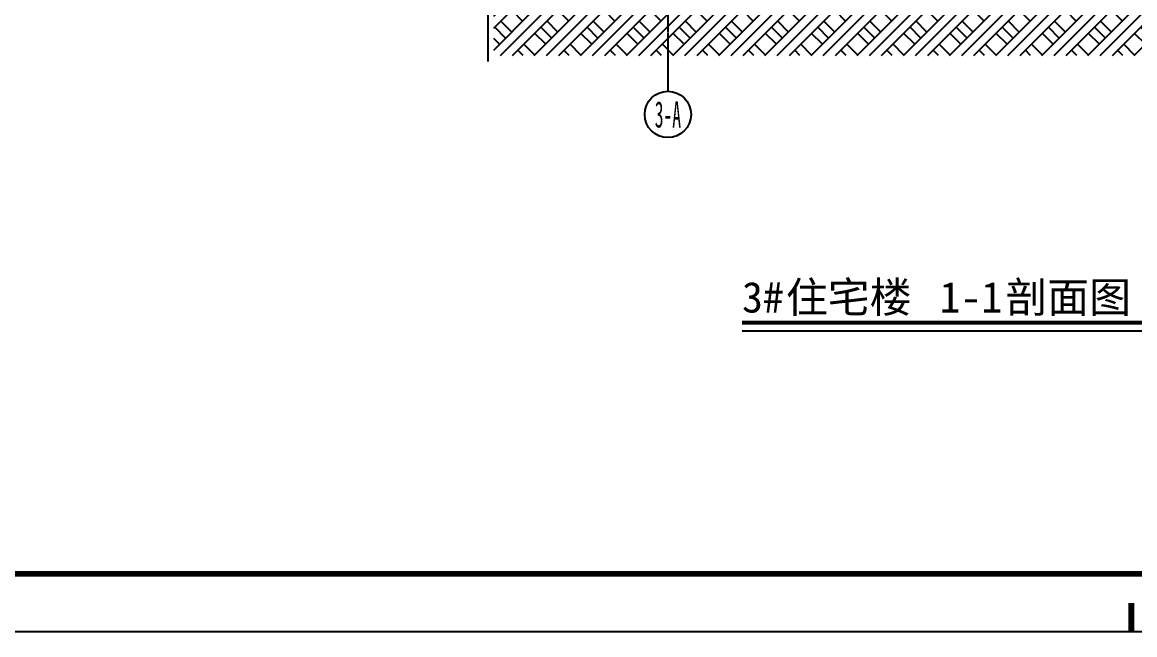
# Model space of a CAD drawing. Extents: x 646072 to 1012572, y -46617 to 16093.
# Drawn here: x 951366 to 970530, y -46617 to -36060 of the extents above; entities that cross this region are included whole.
import ezdxf
from ezdxf.enums import TextEntityAlignment as Align

# ---------------------------------------------------------------- set-up
doc = ezdxf.new("R2010")
doc.units = 0
doc.header["$LTSCALE"] = 1000
doc.header["$MEASUREMENT"] = 0
for name, pattern in [('3#楼-HZS$0$3#楼-HZS$0$__DASH', [0.35, 0.25, -0.1]), ('3#楼-HZS$0$DOTE', [2.42, 2, -0.2, 0.02, -0.2]), ('DASH', [0.35, 0.25, -0.1])]:
    doc.linetypes.add(name, pattern=pattern)
doc.layers.get('Defpoints').update_dxf_attribs({"color": 4, "linetype": 'DASH'})
for name, color, linetype in [('3#楼-HZS$0$3#楼-HZS$0$3#-轴号$0$A-ANNO-AXIS-CIRC', 3, 'Continuous'), ('3#楼-HZS$0$3#楼-HZS$0$3#-轴号$0$A-ANNO-AXIS-TEXT', 7, 'Continuous'), ('3#楼-HZS$0$3#楼-HZS$0$A-ANNO-SYMB', 3, 'Continuous'), ('3#楼-HZS$0$3#楼-HZS$0$DIM_SYMB', 3, 'Continuous'), ('3#楼-HZS$0$3#楼-HZS$0$DOTE', 1, '3#楼-HZS$0$DOTE'), ('A-ANNO-TEXT', 3, 'Continuous'), ('A1-无手签$0$A-ANNO-TTLB', 7, 'Continuous'), ('AXIS_TEXT', 7, 'Continuous')]:
    doc.layers.add(name, color=color, linetype=linetype)
doc.styles.add('3#楼-HZS$0$3#楼-HZS$0$3#-轴号$0$_TCH_AXIS', font='')
doc.styles.add('3#楼-HZS$0$3#楼-HZS$0$Standard', font='')
doc.styles.add('COMPLEX', font='COMPLEX')
doc.styles.get('3#楼-HZS$0$3#楼-HZS$0$3#-轴号$0$_TCH_AXIS').set_extended_font_data('SimSun')
doc.styles.get('3#楼-HZS$0$3#楼-HZS$0$Standard').set_extended_font_data('SimSun')

# ---------------------------------------------------------------- blocks, each defined once
blk = doc.blocks.new('_AXISO')
blk.add_circle((0, 0), 0.5)
at = {"layer": 'AXIS_TEXT', "style": 'COMPLEX', "width": 1.041667}
blk.add_attdef('A', text='', height=0.56, dxfattribs=at).set_placement((-0.25, -0.28), (0.25, -0.28), align=Align.FIT)

msp = doc.modelspace()

# ---------------------------------------------------------------- hatches: boundary and pattern name
h = msp.add_hatch()
h.set_pattern_fill('夯实土壤', color=8, scale=100)
h.set_pattern_definition([(45, (650017.6, 544153), (-397.394, 397.394), []), (45, (650227.6, 544153), (-397.394, 397.394), []), (45, (650437.6, 544153), (-397.394, 397.394), []), (135, (650017.6, 544153), (-397.394, -397.394), [265, -297]), (135, (650122.6, 544258), (-397.394, -397.394), [265, -297]), (135, (650227.6, 544363), (-397.394, -397.394), [265, -297])])
edge = h.paths.add_edge_path()
edge.add_line((976787.9, -35871.8), (966887.9, -35871.8))
edge.add_line((966887.9, -35871.8), (966472.8, -35871.8))
edge.add_line((966472.8, -35871.8), (966887.9, -35871.8))
edge.add_line((966887.9, -35871.8), (959487.9, -35871.8))
edge.add_line((959487.9, -35871.8), (959487.9, -36635.5))
edge.add_line((959487.9, -36635.5), (976787.9, -36635.5))
edge.add_line((976787.9, -36635.5), (976787.9, -35671.8))

# ---------------------------------------------------------------- linework, layer by layer
at = {"layer": '3#楼-HZS$0$3#楼-HZS$0$3#-轴号$0$A-ANNO-AXIS-CIRC'}
msp.add_line((962488, -36248.6), (962488, -37248.6), dxfattribs=at)
at = {"layer": '3#楼-HZS$0$3#楼-HZS$0$A-ANNO-SYMB', "const_width": 70}
msp.add_lwpolyline([(963765.2, -41239.1), (972254.4, -41239.1)], dxfattribs=at)
at = {"layer": '3#楼-HZS$0$3#楼-HZS$0$A-ANNO-SYMB'}
msp.add_lwpolyline([(963765.2, -41379.1), (972254.4, -41379.1)], dxfattribs=at)
at = {"layer": '3#楼-HZS$0$3#楼-HZS$0$DIM_SYMB'}
msp.add_lwpolyline([(959387.9, -28819.3), (959387.9, -33221.5), (959597.9, -33298), (959177.9, -33372), (959387.9, -33446.5), (959387.9, -36735.5)], dxfattribs=at)
at = {"layer": '3#楼-HZS$0$3#楼-HZS$0$DOTE', "linetype": '3#楼-HZS$0$3#楼-HZS$0$__DASH', "ltscale": 2}
msp.add_line((962488, -2135.1, 0), (962488, -37248.6, 0), dxfattribs=at)
at = {"layer": 'A1-无手签$0$A-ANNO-TTLB'}
msp.add_lwpolyline([(928422, -46566.5), (928422, 12833.5), (1012522, 12833.5), (1012522, -46566.5)], close=True, dxfattribs=at)
at = {"layer": 'A1-无手签$0$A-ANNO-TTLB', "const_width": 100}
msp.add_lwpolyline([(930922, -45566.5), (1011522, -45566.5), (1011522, 11833.5), (930922, 11833.5)], close=True, dxfattribs=at)
msp.add_lwpolyline([(970472, -46566.5), (970472, -46066.5)], dxfattribs=at)
at = {"layer": 'Defpoints'}
msp.add_lwpolyline([(1005022, -45566.5), (930922, -45566.5), (930922, 11833.5), (1005022, 11833.5)], close=True, dxfattribs=at)

# ---------------------------------------------------------------- block references
at = {"layer": '3#楼-HZS$0$3#楼-HZS$0$3#-轴号$0$A-ANNO-AXIS-CIRC'}
ref = msp.add_blockref('_AXISO', (962488, -37648.6), dxfattribs=dict(at, xscale=800, yscale=800, zscale=800))
ref.add_attrib('A', '3-A', dxfattribs={"layer": '3#楼-HZS$0$3#楼-HZS$0$3#-轴号$0$A-ANNO-AXIS-TEXT', "height": 452.55, "style": '3#楼-HZS$0$3#楼-HZS$0$3#-轴号$0$_TCH_AXIS', "width": 0.466146}).set_placement((962261.7, -37874.9), (962714.3, -37874.9), align=Align.FIT)

# ---------------------------------------------------------------- texts
at = {"layer": 'A-ANNO-TEXT', "color": 7, "style": '3#楼-HZS$0$3#楼-HZS$0$Standard'}
for s, p in [('3#', (963765.2, -41064.1, 0)), ('住宅楼', (964521.3, -41064.1, 0)), ('1-1', (967167.7, -41064.1, 0)), ('剖面图', (968301.9, -41064.1, 0))]:
    msp.add_text(s, height=528.69, dxfattribs=at).set_placement(p)

doc.saveas('drawing.dxf')
